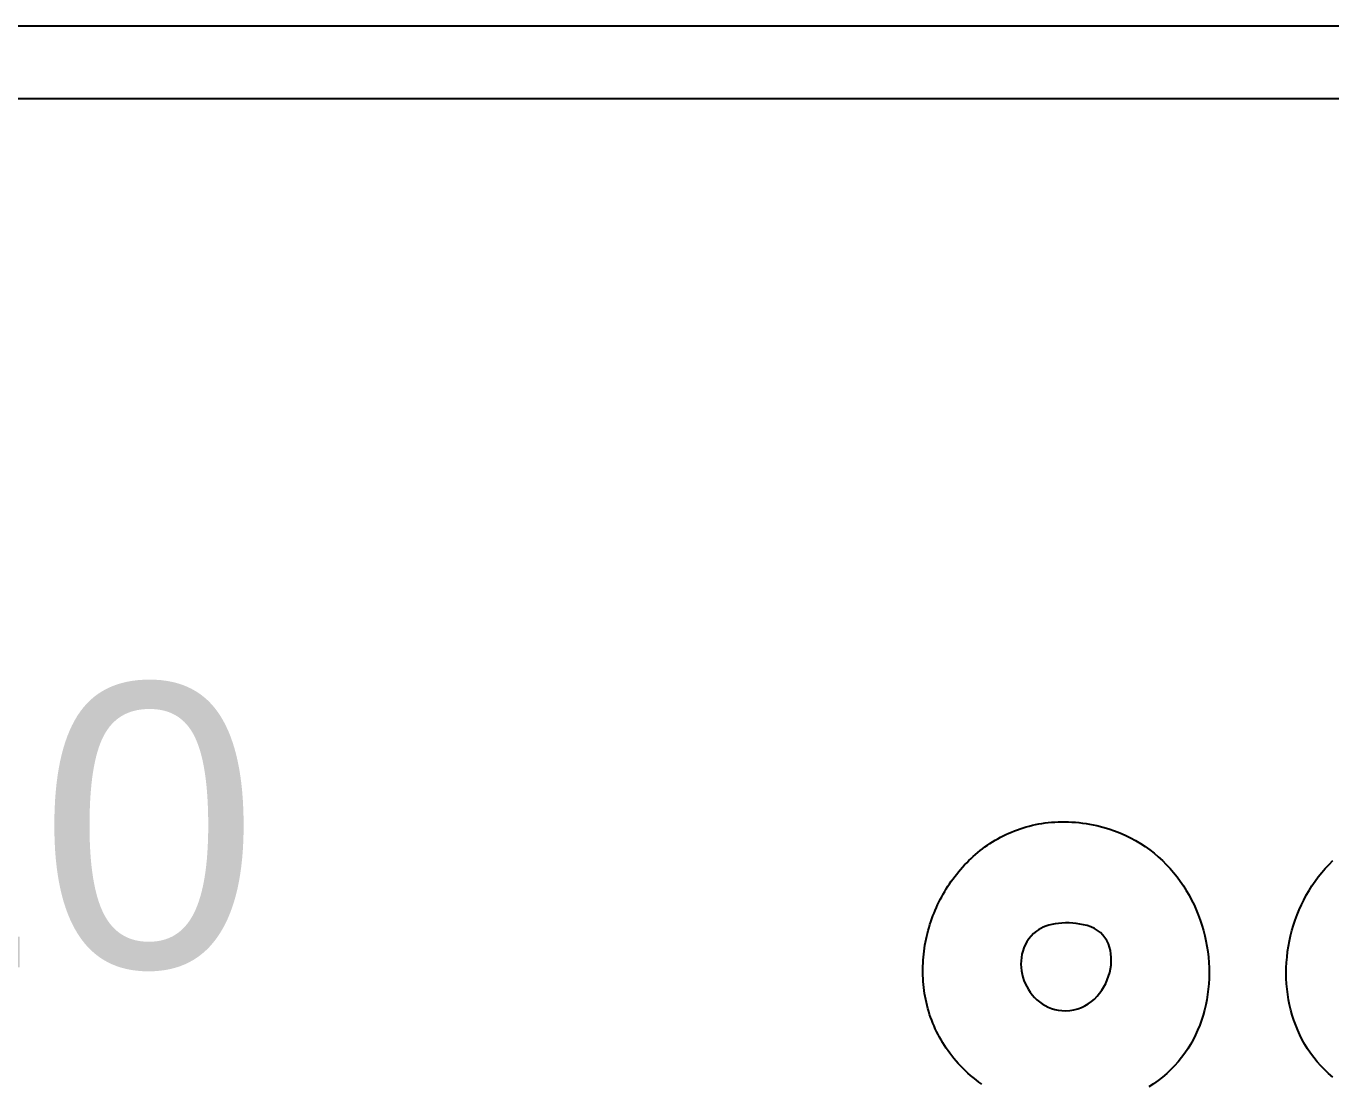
# Model space of a CAD drawing. Header units: inches. Extents: x -4 to 338, y -3 to 155.
# Drawn here: x 8.779 to 13.456, y 19.653 to 23.444 of the extents above; entities that cross this region are included whole.
import ezdxf

# ---------------------------------------------------------------- set-up
doc = ezdxf.new("R2010")
doc.units = ezdxf.units.IN
for name, color, linetype in [('Bottom Layer', 5, 'Continuous'), ('Bottom Overlay', 54, 'Continuous'), ('Top Overlay', 2, 'Continuous')]:
    doc.layers.add(name, color=color, linetype=linetype)
doc.styles.add('Arial', font='', dxfattribs={"height": 0.2})
doc.styles.get('Arial').set_extended_font_data('Arial')

# ---------------------------------------------------------------- blocks, each defined once
blk = doc.blocks.new('IMPORTED_IMAGE_B_1')
at = {"layer": 'Bottom Overlay'}
for p, q in [((9.2127, -0.0014), (9.2238, 0.0013)), ((9.2238, 0.0013), (9.2349, 0.0037)), ((9.2349, 0.0037), (9.2462, 0.0059)), ((9.2462, 0.0059), (9.2576, 0.0079)), ((9.2576, 0.0079), (9.2692, 0.0096)), ((9.2692, 0.0096), (9.2808, 0.011)), ((9.2808, 0.011), (9.2926, 0.0121)), ((9.2926, 0.0121), (9.3044, 0.0129)), ((9.3044, 0.0129), (9.3164, 0.0135)), ((9.3164, 0.0135), (9.3285, 0.0138)), ((9.3285, 0.0138), (9.3407, 0.0138)), ((9.3407, 0.0138), (9.353, 0.0135)), ((9.353, 0.0135), (9.3654, 0.0129)), ((9.3654, 0.0129), (9.3779, 0.012)), ((9.3779, 0.012), (9.3905, 0.0108)), ((9.3905, 0.0108), (9.4032, 0.0092)), ((9.4032, 0.0092), (9.416, 0.0074)), ((9.416, 0.0074), (9.4289, 0.0053)), ((9.4289, 0.0053), (9.4419, 0.0028)), ((9.4419, 0.0028), (9.455, 0)), ((9.455, 0), (9.4764, -0.0053)), ((9.0997, -0.047), (9.1093, -0.0418)), ((9.1093, -0.0418), (9.1191, -0.0367)), ((9.1191, -0.0367), (9.1289, -0.0319)), ((9.1289, -0.0319), (9.1389, -0.0273)), ((9.1389, -0.0273), (9.1491, -0.0229)), ((9.1491, -0.0229), (9.1594, -0.0187)), ((9.1594, -0.0187), (9.1698, -0.0148)), ((9.1698, -0.0148), (9.1803, -0.0111)), ((9.1803, -0.0111), (9.191, -0.0076)), ((9.191, -0.0076), (9.2018, -0.0044)), ((9.2018, -0.0044), (9.2127, -0.0014)), ((9.4764, -0.0053), (9.4973, -0.0114)), ((9.4973, -0.0114), (9.5176, -0.0183)), ((9.5176, -0.0183), (9.5373, -0.026)), ((9.5373, -0.026), (9.5565, -0.0344)), ((9.5565, -0.0344), (9.5751, -0.0435)), ((9.5751, -0.0435), (9.5932, -0.0533)), ((9.0281, -0.0963), (9.0365, -0.0895)), ((9.0365, -0.0895), (9.0451, -0.0828)), ((9.0451, -0.0828), (9.0538, -0.0764)), ((9.0538, -0.0764), (9.0627, -0.0701)), ((9.0627, -0.0701), (9.0717, -0.0641)), ((9.0717, -0.0641), (9.0809, -0.0582)), ((9.0809, -0.0582), (9.0902, -0.0525)), ((9.0902, -0.0525), (9.0997, -0.047)), ((9.5932, -0.0533), (9.6107, -0.0637)), ((9.6107, -0.0637), (9.6276, -0.0748)), ((9.6276, -0.0748), (9.644, -0.0866)), ((9.644, -0.0866), (9.6598, -0.0989)), ((8.9808, -0.1408), (8.9882, -0.1329)), ((8.9882, -0.1329), (8.9959, -0.1253)), ((8.9959, -0.1253), (9.0037, -0.1178)), ((9.0037, -0.1178), (9.0117, -0.1104)), ((9.0117, -0.1104), (9.0198, -0.1033)), ((9.0198, -0.1033), (9.0281, -0.0963)), ((9.6598, -0.0989), (9.675, -0.1117)), ((9.675, -0.1117), (9.6896, -0.1252)), ((9.6896, -0.1252), (9.7036, -0.1391)), ((9.7036, -0.1391), (9.717, -0.1536)), ((8.9393, -0.1907), (8.9458, -0.182)), ((8.9458, -0.182), (8.9524, -0.1735)), ((8.9524, -0.1735), (8.9593, -0.1651)), ((8.9593, -0.1651), (8.9663, -0.1568)), ((8.9663, -0.1568), (8.9734, -0.1487)), ((8.9734, -0.1487), (8.9808, -0.1408)), ((9.717, -0.1536), (9.7299, -0.1685)), ((9.7299, -0.1685), (9.7421, -0.1839)), ((9.7421, -0.1839), (9.7538, -0.1996)), ((8.9094, -0.2359), (8.9151, -0.2267)), ((8.9151, -0.2267), (8.9208, -0.2175)), ((8.9208, -0.2175), (8.9268, -0.2084)), ((8.9268, -0.2084), (8.933, -0.1995)), ((8.933, -0.1995), (8.9393, -0.1907)), ((9.7538, -0.1996), (9.7648, -0.2158)), ((9.7648, -0.2158), (9.7753, -0.2324)), ((9.7753, -0.2324), (9.7851, -0.2493)), ((8.8841, -0.2839), (8.8888, -0.2741)), ((8.8888, -0.2741), (8.8937, -0.2644)), ((8.8937, -0.2644), (8.8988, -0.2548)), ((8.8988, -0.2548), (8.904, -0.2453)), ((8.904, -0.2453), (8.9094, -0.2359)), ((9.7851, -0.2493), (9.7943, -0.2666)), ((9.7943, -0.2666), (9.8029, -0.2841)), ((8.8634, -0.3341), (8.8672, -0.3239)), ((8.8672, -0.3239), (8.8711, -0.3138)), ((8.8711, -0.3138), (8.8753, -0.3038)), ((8.8753, -0.3038), (8.8796, -0.2938)), ((8.8796, -0.2938), (8.8841, -0.2839)), ((9.8029, -0.2841), (9.8109, -0.3019)), ((9.8109, -0.3019), (9.8183, -0.32)), ((9.8183, -0.32), (9.825, -0.3383)), ((8.8504, -0.3756), (8.8534, -0.3652)), ((8.8534, -0.3652), (8.8565, -0.3548)), ((8.8565, -0.3548), (8.8599, -0.3444)), ((8.8599, -0.3444), (8.8634, -0.3341)), ((9.2452, -0.373), (9.2379, -0.3783)), ((9.2535, -0.3682), (9.2452, -0.373)), ((9.2452, -0.373), (9.2452, -0.373)), ((9.2625, -0.3639), (9.2535, -0.3682)), ((9.2535, -0.3682), (9.2535, -0.3682)), ((9.2723, -0.3601), (9.2625, -0.3639)), ((9.2625, -0.3639), (9.2625, -0.3639)), ((9.2827, -0.3568), (9.2723, -0.3601)), ((9.2723, -0.3601), (9.2723, -0.3601)), ((9.2938, -0.3541), (9.2827, -0.3568)), ((9.2827, -0.3568), (9.2827, -0.3568)), ((9.3053, -0.3519), (9.2938, -0.3541)), ((9.2938, -0.3541), (9.2938, -0.3541)), ((9.3173, -0.3503), (9.3053, -0.3519)), ((9.3053, -0.3519), (9.3053, -0.3519)), ((9.3297, -0.3492), (9.3173, -0.3503)), ((9.3173, -0.3503), (9.3173, -0.3503)), ((9.3423, -0.3487), (9.3297, -0.3492)), ((9.3297, -0.3492), (9.3297, -0.3492)), ((9.3551, -0.3488), (9.3423, -0.3487)), ((9.3423, -0.3487), (9.3423, -0.3487)), ((9.3681, -0.3495), (9.3551, -0.3488)), ((9.3551, -0.3488), (9.3551, -0.3488)), ((9.3811, -0.3507), (9.3681, -0.3495)), ((9.3681, -0.3495), (9.3681, -0.3495)), ((9.3941, -0.3526), (9.3811, -0.3507)), ((9.3811, -0.3507), (9.3811, -0.3507)), ((9.407, -0.3551), (9.3941, -0.3526)), ((9.3941, -0.3526), (9.3941, -0.3526)), ((9.4197, -0.3581), (9.407, -0.3551)), ((9.407, -0.3551), (9.407, -0.3551)), ((9.4335, -0.3627), (9.4197, -0.3581)), ((9.4197, -0.3581), (9.4197, -0.3581)), ((9.446, -0.3684), (9.4335, -0.3627)), ((9.4335, -0.3627), (9.4335, -0.3627)), ((9.4573, -0.3753), (9.446, -0.3684)), ((9.446, -0.3684), (9.446, -0.3684)), ((9.825, -0.3383), (9.8311, -0.3568)), ((9.8311, -0.3568), (9.8366, -0.3755)), ((8.8387, -0.4287), (8.8407, -0.418)), ((8.8407, -0.418), (8.8428, -0.4073)), ((8.8428, -0.4073), (8.8451, -0.3967)), ((8.8451, -0.3967), (8.8477, -0.3861)), ((8.8477, -0.3861), (8.8504, -0.3756)), ((9.2042, -0.4166), (9.1983, -0.4273)), ((9.2111, -0.4063), (9.2042, -0.4166)), ((9.2042, -0.4166), (9.2042, -0.4166)), ((9.219, -0.3965), (9.2111, -0.4063)), ((9.2111, -0.4063), (9.2111, -0.4063)), ((9.2279, -0.3871), (9.219, -0.3965)), ((9.219, -0.3965), (9.219, -0.3965)), ((9.2379, -0.3783), (9.2279, -0.3871)), ((9.2279, -0.3871), (9.2279, -0.3871)), ((9.2379, -0.3783), (9.2379, -0.3783)), ((9.4674, -0.3832), (9.4573, -0.3753)), ((9.4573, -0.3753), (9.4573, -0.3753)), ((9.4763, -0.3921), (9.4674, -0.3832)), ((9.4674, -0.3832), (9.4674, -0.3832)), ((9.4839, -0.4018), (9.4763, -0.3921)), ((9.4763, -0.3921), (9.4763, -0.3921)), ((9.4905, -0.4122), (9.4839, -0.4018)), ((9.4839, -0.4018), (9.4839, -0.4018)), ((9.4959, -0.4234), (9.4905, -0.4122)), ((9.4905, -0.4122), (9.4905, -0.4122)), ((9.8366, -0.3755), (9.8414, -0.3944)), ((9.8414, -0.3944), (9.8456, -0.4134)), ((9.8456, -0.4134), (9.8491, -0.4325)), ((8.8331, -0.4718), (8.8342, -0.461)), ((8.8342, -0.461), (8.8355, -0.4502)), ((8.8355, -0.4502), (8.837, -0.4394)), ((8.837, -0.4394), (8.8387, -0.4287)), ((9.1864, -0.4612), (9.1843, -0.4729)), ((9.1894, -0.4497), (9.1864, -0.4612)), ((9.1864, -0.4612), (9.1864, -0.4612)), ((9.1934, -0.4384), (9.1894, -0.4497)), ((9.1894, -0.4497), (9.1894, -0.4497)), ((9.1983, -0.4273), (9.1934, -0.4384)), ((9.1934, -0.4384), (9.1934, -0.4384)), ((9.1983, -0.4273), (9.1983, -0.4273)), ((9.5001, -0.4351), (9.4959, -0.4234)), ((9.4959, -0.4234), (9.4959, -0.4234)), ((9.5033, -0.4474), (9.5001, -0.4351)), ((9.5001, -0.4351), (9.5001, -0.4351)), ((9.5054, -0.46), (9.5033, -0.4474)), ((9.5033, -0.4474), (9.5033, -0.4474)), ((9.5065, -0.473), (9.5054, -0.46)), ((9.5054, -0.46), (9.5054, -0.46)), ((9.8491, -0.4325), (9.8521, -0.4516)), ((9.8521, -0.4516), (9.8543, -0.4709)), ((8.831, -0.5152), (8.8312, -0.5043)), ((8.8312, -0.5043), (8.8316, -0.4935)), ((8.8316, -0.4935), (8.8323, -0.4826)), ((8.8323, -0.4826), (8.8331, -0.4718)), ((9.1831, -0.4847), (9.1827, -0.4966)), ((9.1827, -0.4966), (9.1827, -0.4966)), ((9.1827, -0.4966), (9.1832, -0.5085)), ((9.1843, -0.4729), (9.1831, -0.4847)), ((9.1831, -0.4847), (9.1831, -0.4847)), ((9.1832, -0.5085), (9.1832, -0.5085)), ((9.1832, -0.5085), (9.1846, -0.5203)), ((9.1843, -0.4729), (9.1843, -0.4729)), ((9.5007, -0.5264), (9.5036, -0.513)), ((9.5036, -0.513), (9.5056, -0.4996)), ((9.5036, -0.513), (9.5036, -0.513)), ((9.5056, -0.4996), (9.5065, -0.4862)), ((9.5056, -0.4996), (9.5056, -0.4996)), ((9.5065, -0.4862), (9.5065, -0.473)), ((9.5065, -0.473), (9.5065, -0.473)), ((9.5065, -0.4862), (9.5065, -0.4862)), ((9.8543, -0.4709), (9.8559, -0.4902)), ((9.8559, -0.4902), (9.8569, -0.5095)), ((9.8569, -0.5095), (9.8572, -0.5287)), ((8.831, -0.5261), (8.831, -0.5152)), ((8.8312, -0.5369), (8.831, -0.5261)), ((8.8317, -0.5478), (8.8312, -0.5369)), ((8.8324, -0.5587), (8.8317, -0.5478)), ((8.8333, -0.5695), (8.8324, -0.5587)), ((9.1846, -0.5203), (9.1846, -0.5203)), ((9.1846, -0.5203), (9.1868, -0.532)), ((9.1868, -0.532), (9.1868, -0.532)), ((9.1868, -0.532), (9.1897, -0.5436)), ((9.1897, -0.5436), (9.1897, -0.5436)), ((9.1897, -0.5436), (9.1935, -0.5549)), ((9.1935, -0.5549), (9.1935, -0.5549)), ((9.1935, -0.5549), (9.198, -0.566)), ((9.4865, -0.5654), (9.4922, -0.5527)), ((9.4922, -0.5527), (9.4969, -0.5396)), ((9.4922, -0.5527), (9.4922, -0.5527)), ((9.4969, -0.5396), (9.5007, -0.5264)), ((9.4969, -0.5396), (9.4969, -0.5396)), ((9.5007, -0.5264), (9.5007, -0.5264)), ((9.8568, -0.548), (9.8558, -0.5672)), ((9.8572, -0.5287), (9.8568, -0.548)), ((8.8345, -0.5803), (8.8333, -0.5695)), ((8.8358, -0.5911), (8.8345, -0.5803)), ((8.8375, -0.6019), (8.8358, -0.5911)), ((8.8393, -0.6127), (8.8375, -0.6019)), ((9.198, -0.566), (9.198, -0.566)), ((9.198, -0.566), (9.2032, -0.5768)), ((9.2032, -0.5768), (9.2032, -0.5768)), ((9.2032, -0.5768), (9.2092, -0.5872)), ((9.2092, -0.5872), (9.2092, -0.5872)), ((9.2092, -0.5872), (9.2158, -0.5972)), ((9.2158, -0.5972), (9.2158, -0.5972)), ((9.2158, -0.5972), (9.2232, -0.6066)), ((9.2232, -0.6066), (9.2232, -0.6066)), ((9.2232, -0.6066), (9.2311, -0.6156)), ((9.4556, -0.6116), (9.4645, -0.601)), ((9.4645, -0.601), (9.4727, -0.5897)), ((9.4645, -0.601), (9.4645, -0.601)), ((9.4727, -0.5897), (9.48, -0.5778)), ((9.4727, -0.5897), (9.4727, -0.5897)), ((9.48, -0.5778), (9.4865, -0.5654)), ((9.48, -0.5778), (9.48, -0.5778)), ((9.4865, -0.5654), (9.4865, -0.5654)), ((9.8517, -0.6053), (9.8487, -0.6241)), ((9.8541, -0.5863), (9.8517, -0.6053)), ((9.8558, -0.5672), (9.8541, -0.5863)), ((8.8414, -0.6234), (8.8393, -0.6127)), ((8.8437, -0.6341), (8.8414, -0.6234)), ((8.8463, -0.6448), (8.8437, -0.6341)), ((8.8491, -0.6554), (8.8463, -0.6448)), ((9.2311, -0.6156), (9.2311, -0.6156)), ((9.2311, -0.6156), (9.2398, -0.6239)), ((9.2398, -0.6239), (9.2398, -0.6239)), ((9.2398, -0.6239), (9.249, -0.6316)), ((9.249, -0.6316), (9.249, -0.6316)), ((9.249, -0.6316), (9.2588, -0.6386)), ((9.2588, -0.6386), (9.2588, -0.6386)), ((9.2588, -0.6386), (9.2692, -0.6449)), ((9.2692, -0.6449), (9.2692, -0.6449)), ((9.2692, -0.6449), (9.2802, -0.6503)), ((9.2802, -0.6503), (9.2802, -0.6503)), ((9.2802, -0.6503), (9.2917, -0.6549)), ((9.3863, -0.6568), (9.3996, -0.652)), ((9.3996, -0.652), (9.4122, -0.6459)), ((9.3996, -0.652), (9.3996, -0.652)), ((9.4122, -0.6459), (9.4241, -0.6388)), ((9.4122, -0.6459), (9.4122, -0.6459)), ((9.4241, -0.6388), (9.4353, -0.6306)), ((9.4241, -0.6388), (9.4241, -0.6388)), ((9.4353, -0.6306), (9.4458, -0.6215)), ((9.4353, -0.6306), (9.4353, -0.6306)), ((9.4458, -0.6215), (9.4556, -0.6116)), ((9.4458, -0.6215), (9.4458, -0.6215)), ((9.4556, -0.6116), (9.4556, -0.6116)), ((9.8449, -0.6428), (9.8405, -0.6613)), ((9.8487, -0.6241), (9.8449, -0.6428)), ((8.8521, -0.666), (8.8491, -0.6554)), ((8.8554, -0.6765), (8.8521, -0.666)), ((8.859, -0.6869), (8.8554, -0.6765)), ((8.8627, -0.6973), (8.859, -0.6869)), ((8.8668, -0.7077), (8.8627, -0.6973)), ((9.2917, -0.6549), (9.2917, -0.6549)), ((9.2917, -0.6549), (9.3037, -0.6585)), ((9.3037, -0.6585), (9.3037, -0.6585)), ((9.3037, -0.6585), (9.3162, -0.6612)), ((9.3162, -0.6612), (9.3162, -0.6612)), ((9.3162, -0.6612), (9.3292, -0.6628)), ((9.3292, -0.6628), (9.3292, -0.6628)), ((9.3292, -0.6628), (9.3427, -0.6634)), ((9.3427, -0.6634), (9.3578, -0.6626)), ((9.3427, -0.6634), (9.3427, -0.6634)), ((9.3578, -0.6626), (9.3723, -0.6604)), ((9.3578, -0.6626), (9.3578, -0.6626)), ((9.3723, -0.6604), (9.3863, -0.6568)), ((9.3723, -0.6604), (9.3723, -0.6604)), ((9.3863, -0.6568), (9.3863, -0.6568)), ((9.8297, -0.6977), (9.8232, -0.7156)), ((9.8354, -0.6796), (9.8297, -0.6977)), ((9.8405, -0.6613), (9.8354, -0.6796)), ((8.8711, -0.7179), (8.8668, -0.7077)), ((8.8756, -0.7281), (8.8711, -0.7179)), ((8.8804, -0.7383), (8.8756, -0.7281)), ((8.8854, -0.7483), (8.8804, -0.7383)), ((9.816, -0.7331), (9.8082, -0.7504)), ((9.8232, -0.7156), (9.816, -0.7331)), ((8.8907, -0.7583), (8.8854, -0.7483)), ((8.8963, -0.7682), (8.8907, -0.7583)), ((8.9021, -0.7779), (8.8963, -0.7682)), ((8.9082, -0.7876), (8.9021, -0.7779)), ((8.9145, -0.7972), (8.9082, -0.7876)), ((9.7903, -0.7839), (9.7804, -0.8001)), ((9.7996, -0.7673), (9.7903, -0.7839)), ((9.8082, -0.7504), (9.7996, -0.7673)), ((8.9212, -0.8067), (8.9145, -0.7972)), ((8.928, -0.8161), (8.9212, -0.8067)), ((8.9352, -0.8254), (8.928, -0.8161)), ((8.9426, -0.8346), (8.9352, -0.8254)), ((8.9503, -0.8436), (8.9426, -0.8346)), ((9.7583, -0.8313), (9.7462, -0.8462)), ((9.7697, -0.8159), (9.7583, -0.8313)), ((9.7804, -0.8001), (9.7697, -0.8159)), ((8.9582, -0.8525), (8.9503, -0.8436)), ((8.9665, -0.8613), (8.9582, -0.8525)), ((8.975, -0.87), (8.9665, -0.8613)), ((8.9837, -0.8785), (8.975, -0.87)), ((8.9928, -0.8869), (8.9837, -0.8785)), ((9.0021, -0.8952), (8.9928, -0.8869)), ((9.7055, -0.8881), (9.6905, -0.901)), ((9.7198, -0.8746), (9.7055, -0.8881)), ((9.7334, -0.8607), (9.7198, -0.8746)), ((9.7462, -0.8462), (9.7334, -0.8607)), ((9.0118, -0.9033), (9.0021, -0.8952)), ((9.0217, -0.9113), (9.0118, -0.9033)), ((9.0319, -0.9191), (9.0217, -0.9113)), ((9.0423, -0.9267), (9.0319, -0.9191)), ((9.6583, -0.9251), (9.6411, -0.9362)), ((9.6748, -0.9133), (9.6583, -0.9251)), ((9.6905, -0.901), (9.6748, -0.9133))]:
    blk.add_line(p, q, dxfattribs=at)
blk = doc.blocks.new('IMPORTED_IMAGE_B_2')
at = {"layer": 'Top Overlay'}
for p, q in [((10.2736, -0.1536), (10.287, -0.1391)), ((10.287, -0.1391), (10.301, -0.1252)), ((10.2368, -0.1996), (10.2485, -0.1839)), ((10.2485, -0.1839), (10.2607, -0.1685)), ((10.2607, -0.1685), (10.2736, -0.1536)), ((10.2055, -0.2493), (10.2153, -0.2324)), ((10.2153, -0.2324), (10.2258, -0.2158)), ((10.2258, -0.2158), (10.2368, -0.1996)), ((10.1877, -0.2841), (10.1963, -0.2666)), ((10.1963, -0.2666), (10.2055, -0.2493)), ((10.1656, -0.3383), (10.1724, -0.32)), ((10.1724, -0.32), (10.1797, -0.3019)), ((10.1797, -0.3019), (10.1877, -0.2841)), ((10.1541, -0.3755), (10.1595, -0.3568)), ((10.1595, -0.3568), (10.1656, -0.3383)), ((10.1415, -0.4325), (10.145, -0.4134)), ((10.145, -0.4134), (10.1492, -0.3944)), ((10.1492, -0.3944), (10.1541, -0.3755)), ((10.1363, -0.4709), (10.1386, -0.4516)), ((10.1386, -0.4516), (10.1415, -0.4325)), ((10.1334, -0.5287), (10.1337, -0.5095)), ((10.1337, -0.5095), (10.1347, -0.4902)), ((10.1347, -0.4902), (10.1363, -0.4709)), ((10.1338, -0.548), (10.1334, -0.5287)), ((10.1348, -0.5672), (10.1338, -0.548)), ((10.1365, -0.5863), (10.1348, -0.5672)), ((10.1389, -0.6053), (10.1365, -0.5863)), ((10.142, -0.6241), (10.1389, -0.6053)), ((10.1457, -0.6428), (10.142, -0.6241)), ((10.1501, -0.6613), (10.1457, -0.6428)), ((10.1552, -0.6796), (10.1501, -0.6613)), ((10.161, -0.6977), (10.1552, -0.6796)), ((10.1674, -0.7156), (10.161, -0.6977)), ((10.1746, -0.7331), (10.1674, -0.7156)), ((10.1824, -0.7504), (10.1746, -0.7331)), ((10.191, -0.7673), (10.1824, -0.7504)), ((10.2003, -0.7839), (10.191, -0.7673)), ((10.2102, -0.8001), (10.2003, -0.7839)), ((10.2209, -0.8159), (10.2102, -0.8001)), ((10.2323, -0.8313), (10.2209, -0.8159)), ((10.2444, -0.8462), (10.2323, -0.8313)), ((10.2573, -0.8607), (10.2444, -0.8462)), ((10.2708, -0.8746), (10.2573, -0.8607)), ((10.2851, -0.8881), (10.2708, -0.8746)), ((10.3001, -0.901), (10.2851, -0.8881))]:
    blk.add_line(p, q, dxfattribs=at)

msp = doc.modelspace()

# ---------------------------------------------------------------- linework, layer by layer
at = {"layer": 'Bottom Layer'}
for p, q in [((14.5796, 23.4442), (0.127, 23.4442)), ((0.127, 23.1852), (14.3206, 23.1852))]:
    msp.add_line(p, q, dxfattribs=at)

# ---------------------------------------------------------------- block references
for name in ['IMPORTED_IMAGE_B_1', 'IMPORTED_IMAGE_B_2']:
    msp.add_blockref(name, (3.1621, 20.5787))

# ---------------------------------------------------------------- texts
at = {"layer": 'Top Overlay', "style": 'Arial'}
msp.add_text('R10', height=1.016, dxfattribs=at).set_placement((7.0107, 20.0709))

doc.saveas('drawing.dxf')
